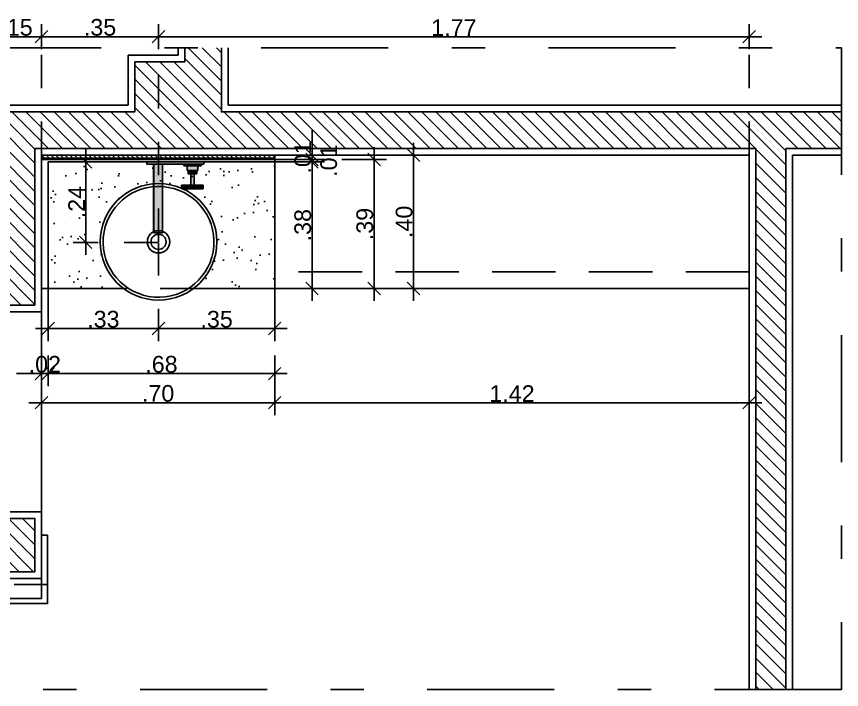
# Model space of a CAD drawing. Header units: millimetres. Extents: x 1999 to 2304, y 1614 to 1800.
# Drawn here: x 2241.523 to 2243.999, y 1631.453 to 1633.472 of the extents above; entities that cross this region are included whole.
import ezdxf

# ---------------------------------------------------------------- set-up
doc = ezdxf.new("R2010")
doc.units = ezdxf.units.MM
doc.header["$LTSCALE"] = 0.03
doc.header["$PDMODE"] = 34
for name, pattern in [('CONTINU', [0]), ('DASHDOT', [25.4, 12.7, -6.35, 0, -6.35]), ('HIDDEN', [9.524999999999999, 6.35, -3.175]), ('HIDDEN2', [0.1875, 0.125, -0.0625])]:
    doc.linetypes.add(name, pattern=pattern)
for name, color, linetype in [('BANCADAS', 5, 'Continuous'), ('COTA Especificações', 250, 'Continuous'), ('Especificações', 3, 'Continuous'), ('Layout', 6, 'Continuous'), ('LOUÇAS E METAIS', 5, 'Continuous'), ('PL1', 1, 'Continuous'), ('PL250', 250, 'Continuous'), ('PL5', 5, 'Continuous'), ('PL6', 6, 'Continuous')]:
    doc.layers.add(name, color=color, linetype=linetype)
doc.styles.get("Standard").update_dxf_attribs({"font": 'arial.ttf'})
doc.dimstyles.new('TICK01', dxfattribs={"dimscale": 0, "dimtxt": 2, "dimasz": 1.5, "dimexe": 0.18, "dimexo": 0.06, "dimgap": 0.09, "dimtad": 1, "dimzin": 4, "dimdsep": 46, "dimtxsty": 'Standard', "dimblk": 'TICK1', "dimcen": 0.09, "dimclrd": 256, "dimclre": 256, "dimclrt": 4, "dimaunit": 1, "dimadec": 0, "dimazin": 0, "dimtfac": 1, "dimtix": 1, "dimtmove": 2, "dimatfit": 3, "dimldrblk": 'TICK1', "dimfxl": 1, "dimtolj": 1, "dimtzin": 12, "dimarcsym": 0})

# ---------------------------------------------------------------- blocks, each defined once
blk = doc.blocks.new('L55_p')
at = {"layer": 'PL250'}
blk.add_lwpolyline([(0, 0.03345301067885487, 1), (0, -0.03345301067885487, 1)], format="xyb", close=True, dxfattribs=at)
at = {"layer": 'PL5'}
blk.add_lwpolyline([(-1.879334384994748e-13, 0.1749999999971191, 1), (-1.879334384994748e-13, -0.1749999999998043, 1)], format="xyb", close=True, dxfattribs=at)
blk.add_lwpolyline([(-0.0127383558278705, -0.165761264446086, 1563.580026749659), (-0.01316236934652443, -0.165728134404358)], format="xyb", dxfattribs=at)
at = {"layer": 'PL6'}
blk.add_lwpolyline([(0, 0.02250000745696923, 1), (0, -0.02250000745696923, 1)], format="xyb", close=True, dxfattribs=at)
blk = doc.blocks.new('1179C85_P')
at = {"layer": 'Especificações'}
h = blk.add_hatch(color=9, dxfattribs=at)
h.dxf.hatch_style = 1
h.paths.add_polyline_path([(-1.000154820074428e-14, 0), (-0.1368569897952057, 0), (-0.1368547259952493, -0.006534158820159064), (-3.570083274145874e-09, -0.006534158820159064)])
h = blk.add_hatch(color=9, dxfattribs=at)
h.dxf.hatch_style = 1
h.paths.add_polyline_path([(0.03395699256475382, 4.336808689942018e-19), (-1.000415028595825e-14, 4.336808689942018e-19), (-3.570083277615321e-09, -0.006534158820159064), (0.03395699256475382, -0.006534158820159064)])
h = blk.add_hatch(color=9, dxfattribs=at)
h.dxf.hatch_style = 1
h.paths.add_polyline_path([(-0.07691797499524, -0.006534158820159064), (-0.1288820339952963, -0.006534158820159064), (-0.1288821692352258, -0.01167911472020932), (-0.07691783975519684, -0.01167911472020933)])
h = blk.add_hatch(color=9, dxfattribs=at)
h.dxf.hatch_style = 1
h.paths.add_polyline_path([(-0.08669326331554698, -0.01167911472020933), (-0.1191067456749893, -0.01167911472020933), (-0.1191068338752075, -0.0264029698801096), (-0.08669317511521513, -0.02640296988010959)])
h = blk.add_hatch(color=9, dxfattribs=at)
h.dxf.hatch_style = 1
h.paths.add_polyline_path([(0.01309511124475193, -0.006534158820159064), (-0.01309523195527618, -0.006534158820159057), (-0.01309523195527618, -0.2121653352000976), (-2.564640280283692e-07, -0.2128515855902433), (0.01309511124475193, -0.2121652881601221)])
h = blk.add_hatch(color=9, dxfattribs=at)
h.dxf.hatch_style = 1
h.paths.add_polyline_path([(-0.08998602803565868, -0.02640296988010959), (-0.115814004475074, -0.02640296988010959), (-0.1158140279952704, -0.03634499442000561), (-0.08998598099526588, -0.03634499442000561)])
h = blk.add_hatch(color=9, dxfattribs=at)
h.dxf.hatch_style = 1
h.paths.add_polyline_path([(-0.09775509563519336, -0.03634499442000561), (-0.1080450044952386, -0.03634499442000561), (-0.1080450044952386, -0.07029440302403642), (-0.09775509563519337, -0.07029448891736483)])
h = blk.add_hatch(color=9, dxfattribs=at)
h.dxf.hatch_style = 1
h.paths.add_polyline_path([(-0.1088737641890047, -0.0702944915401531), (-0.1353190050299451, -0.0702944915401531), (-0.1351285934005058, -0.08120084490019543), (-0.1086836434442132, -0.08120079906446953)])
h = blk.add_hatch(color=9, dxfattribs=at)
h.dxf.hatch_style = 1
h.paths.add_polyline_path([(-0.09744088901527448, -0.0702944915401531), (-0.1083593436205241, -0.07029440040014207), (-0.1081689776400841, -0.08120079817242469), (-0.09763134597127589, -0.08120077990806807)])
h = blk.add_hatch(color=9, dxfattribs=at)
h.dxf.hatch_style = 1
h.paths.add_polyline_path([(-0.07048100375526124, -0.07029440039929266), (-0.09692644781523542, -0.0702944915401531), (-0.0971165894054789, -0.08120077901586593), (-0.07067141523060691, -0.08120073317975139)])
at = {"color": 5, "linetype": 'CONTINU'}
for p, q in [((-0.1368569897952057, 0), (0.03395700432474769, 0)), ((-0.1368569897952057, 0), (-0.1368547259952493, -0.006534158820159064)), ((-0.1368547465752954, -0.006534158820159064), (0.03395699256475382, -0.006534158820159064)), ((-0.1288821692352258, -0.01167911472020933), (-0.1288820339952963, -0.006534158820159064)), ((-0.1288821692352258, -0.01167911472020933), (-0.07691783975519684, -0.01167911472020933)), ((-0.1191068338752075, -0.02640296988010959), (-0.1191067456752535, -0.0116791588200158)), ((-0.08669317511521513, -0.02640296988010959), (-0.08669326331528282, -0.0116791588200158)), ((-0.07691783975519684, -0.01167911472020933), (-0.07691797499524, -0.006534158820159064)), ((-0.01358280155523062, -0.2121653352000976), (-0.01358280155523062, -0.006534158820159064)), ((-0.01309523195527618, -0.2121653352000976), (-0.01309523195527618, -0.006534158820159064)), ((0.01309511124475193, -0.2121653352000976), (0.01309511124475193, -0.006534158820159064)), ((0.01358280432475567, -0.2121653352000976), (0.01358280432475567, -0.006534158820159064)), ((0.03395699256475382, -0.006534158820159064), (0.03395699256475382, -2.058004611171782e-08)), ((-0.1191068338752075, -0.02640296988010959), (-0.08669317511521513, -0.02640296988010959)), ((-0.1158140279952704, -0.03634499442000561), (-0.1158140044752827, -0.02640305808017729)), ((-0.1158140279952704, -0.03634499442000561), (-0.08998598099526589, -0.03634499442000561)), ((-0.1080450044952386, -0.07029440040014379), (-0.1080450044952386, -0.03634499442000561)), ((-0.09775509563519336, -0.07029440040014379), (-0.09775509563519336, -0.03634499442000561)), ((-0.08998598099526589, -0.03634499442000561), (-0.08998602803524136, -0.02640305808017729)), ((-0.1353190052352602, -0.07029447978015924), (-0.1351285931951907, -0.08120085666018895)), ((-0.1353189817152725, -0.0702944915401531), (-0.1088737405152642, -0.0702944915401531)), ((-0.108873764035252, -0.07029450036020535), (-0.1086836430552012, -0.08120082138020734)), ((-0.1088737405152642, -0.0702944915401531), (-0.1086735500352916, -0.0702916074001223)), ((-0.1086735500352916, -0.0702916074001223), (-0.1083998095751895, -0.0702916074001223)), ((-0.1083998095751895, -0.0702916074001223), (-0.1083698186351967, -0.07029277458013894)), ((-0.1083698186351967, -0.07029277458013894), (-0.108359343415259, -0.07029440040014379)), ((-0.108359343415259, -0.07029440040014379), (-0.09744088901527448, -0.0702944915401531)), ((-0.108359343415259, -0.07029441216013765), (-0.1081689784152786, -0.08120075376018576)), ((-0.09763134515526417, -0.08120073318013965), (-0.09744088901527448, -0.0702944915401531)), ((-0.09744088901527448, -0.0702944915401531), (-0.0974304137952231, -0.07029277458013894)), ((-0.09743039027523537, -0.07029276282014507), (-0.09740040227529789, -0.0702916074001223)), ((-0.09740040227529789, -0.0702916074001223), (-0.09712663829520807, -0.0702916074001223)), ((-0.09712663829520807, -0.0702916074001223), (-0.0969264478152354, -0.0702944915401531)), ((-0.09711658937521861, -0.0812007772801735), (-0.0969264478152354, -0.0702944915401531)), ((-0.0969264478152354, -0.0702944915401531), (-0.07048125071526101, -0.07029440040014379)), ((-0.07067141579523195, -0.08120076552017963), (-0.0704810037552761, -0.07029440040014379)), ((-0.1351285931951907, -0.08120084490019508), (-0.07067163923522912, -0.08120073318013965)), ((-0.01358280155523062, -0.2121653528402021), (-0.01309523195527618, -0.2121653528402021)), ((-0.01310586299518945, -0.2125805249399946), (-0.0131060305752726, -0.2124799593000262)), ((-0.01310348453523602, -0.2126392338000187), (-0.0131019704352866, -0.2126558595000461)), ((-0.01310324933524498, -0.2123551798201788), (-0.01310171465524945, -0.2123101478400713)), ((-0.0131019704352866, -0.2126558595000461), (-0.01310013293527845, -0.2126681869201548)), ((-0.01310171465524945, -0.2123102125201513), (-0.01309523195527618, -0.2121653057999993)), ((-0.01310013293527845, -0.2126681869201548), (-0.01309764275526959, -0.2126767276201917)), ((-0.01309523195527618, -0.2121653352000976), (-1.162152329925448e-07, -0.2128515929400692)), ((-0.01309523195527618, -0.2126791149000837), (-4.495291250350419e-09, -0.2133654343801936)), ((-1.162152329925448e-07, -0.2128515782401337), (0.01309511124475193, -0.2121652881601221)), ((-4.495291250350419e-09, -0.2133654020401536), (0.01309522296480736, -0.2126791149000837)), ((0.01309511124475193, -0.2121653057999993), (0.01310252298480918, -0.2123329152000224)), ((0.01309511124475193, -0.2121653528402021), (0.01358280432475567, -0.2121653528402021)), ((0.01309522296480736, -0.2126791149000837), (0.01309801596471516, -0.2126758779600095)), ((0.01309801596471516, -0.2126758779600095), (0.01310013570480351, -0.2126681869201548)), ((0.01310013570480351, -0.2126681869201548), (0.01310197320481166, -0.2126558595000461)), ((0.01310197320481166, -0.2126558771401506), (0.01310348730476107, -0.2126392338000187)), ((0.01310252298480918, -0.2123329945800378), (0.01310390184471544, -0.2123769887400613)), ((0.01310586576471451, -0.2125805102400591), (0.01310603334479765, -0.2124799593000262))]:
    blk.add_line(p, q, dxfattribs=at)
for points in [[(-0.01309523195527618, -0.2126791149000837), (-0.01334346791520602, -0.2126001318001727), (-0.01351759529529772, -0.2124161583601563), (-0.01358280155523062, -0.2121653528402021)], [(-0.0131060305752726, -0.2124799593000262), (-0.01310542493524736, -0.2124407397000141), (-0.01310449589527707, -0.2123989005601743), (-0.01310324933524498, -0.2123552121599914)], [(-0.01310586299518945, -0.2125805249399946), (-0.01310567189523226, -0.2125890597601483), (-0.01310546021522896, -0.2125972947001173), (-0.01310521325524405, -0.2126052238800185)], [(-0.01310510153518862, -0.212608519620062), (-0.01310463995525879, -0.2126197621801111), (-0.01310410193525513, -0.2126300316001561), (-0.01310348453523602, -0.2126392338000187)], [(-4.495291250350419e-09, -0.2133654020401536), (-9.86231520982983e-06, -0.2132949919800922), (-9.86231520982983e-06, -0.2131103335200351), (-1.625528511794982e-08, -0.2128516076400047)], [(-4.495291250350419e-09, -0.2133654020401536), (9.865084734883567e-06, -0.2132949919800922), (9.865084734883567e-06, -0.2131103305800934), (7.264702617248986e-09, -0.2128515929400692)], [(0.01309522296480736, -0.2126791149000837), (0.01334347068473107, -0.2126001318001727), (0.01351758630471522, -0.2124161583601563), (0.01358280432475567, -0.2121653528402021)], [(0.01310509254471981, -0.212608519620062), (0.01310463096478998, -0.2126197357201818), (0.01310410470478018, -0.2126300080801684), (0.01310348730476107, -0.2126392338000187)], [(0.01310603334479765, -0.2124799593000262), (0.01310555118470802, -0.212447407620175), (0.01310483382474104, -0.2124128302800727), (0.01310390184471544, -0.2123770063801658)], [(0.01310586576471451, -0.2125805102400591), (0.01310567466475732, -0.2125890597601483), (0.01310546298475401, -0.2125973005800006), (0.01310521602476911, -0.2126052238800185)]]:
    blk.add_lwpolyline(points, dxfattribs=at)
blk = doc.blocks.new('TICK1')
for p, q in [((0, 1), (0, -1)), ((-1, 0), (1, 0)), ((0.5, 0.5), (-0.5, -0.5))]:
    blk.add_line(p, q)
blk = doc.blocks.new('*D564')
at = {"layer": 'COTA Especificações', "linetype": 'HIDDEN', "lineweight": -2, "ltscale": 0.1, "transparency": 16777216}
for p, q in [((2241.598185978346, 1632.654403219414), (2241.598185978346, 1632.395852997043)), ((2241.618185978346, 1632.654403219414), (2241.618185978346, 1632.395852997043))]:
    blk.add_line(p, q, dxfattribs=at)
at = {"layer": 'COTA Especificações', "lineweight": -2, "ltscale": 0.1, "transparency": 16777216}
for p, q in [((2241.560685978347, 1632.400352997043), (2241.523185978347, 1632.400352997043)), ((2241.598185978346, 1632.400352997043), (2241.618185978346, 1632.400352997043)), ((2241.655685978346, 1632.400352997043), (2241.693185978346, 1632.400352997043))]:
    blk.add_line(p, q, dxfattribs=at)
at = {"layer": 'DEFPOINTS', "color": 0, "ltscale": 0.1, "transparency": 16777216}
for p in [(2241.598185978346, 1632.655903219414), (2241.618185978346, 1632.655903219414), (2241.618185978346, 1632.400352997043)]:
    blk.add_point(p, dxfattribs=at)
at = {"layer": 'COTA Especificações', "lineweight": -2, "ltscale": 0.1, "transparency": 16777216, "xscale": 0.03749999999999998, "yscale": 0.03749999999999998, "zscale": 0.03749999999999998}
blk.add_blockref('TICK1', (2241.598185978346, 1632.400352997043), dxfattribs=at)
at = {"layer": 'COTA Especificações', "lineweight": -2, "ltscale": 0.1, "transparency": 16777216, "xscale": 0.03749999999999998, "yscale": 0.03749999999999998, "zscale": 0.03749999999999998, "rotation": 180}
blk.add_blockref('TICK1', (2241.618185978346, 1632.400352997043), dxfattribs=at)
at = {"layer": 'COTA Especificações', "color": 4, "ltscale": 0.1, "transparency": 16777216, "insert": (2241.608185978346, 1632.428131646429), "char_height": 0.04999999999999998, "attachment_point": 5}
blk.add_mtext('\\A1;.02', dxfattribs=at)
blk = doc.blocks.new('*D565')
at = {"layer": 'COTA Especificações', "linetype": 'HIDDEN', "lineweight": -2, "ltscale": 0.1, "transparency": 16777216}
for p, q in [((2241.618185978346, 1632.654403219414), (2241.618185978346, 1632.395852997043)), ((2242.298185978346, 1632.654403219414), (2242.298185978346, 1632.395852997043))]:
    blk.add_line(p, q, dxfattribs=at)
at = {"layer": 'COTA Especificações', "lineweight": -2, "ltscale": 0.1, "transparency": 16777216}
blk.add_line((2241.655685978346, 1632.400352997043), (2242.260685978346, 1632.400352997043), dxfattribs=at)
at = {"layer": 'DEFPOINTS', "color": 0, "ltscale": 0.1, "transparency": 16777216}
for p in [(2241.618185978346, 1632.655903219414), (2242.298185978346, 1632.655903219415), (2242.298185978346, 1632.400352997043)]:
    blk.add_point(p, dxfattribs=at)
at = {"layer": 'COTA Especificações', "lineweight": -2, "ltscale": 0.1, "transparency": 16777216, "xscale": 0.03749999999999998, "yscale": 0.03749999999999998, "zscale": 0.03749999999999998, "rotation": 180}
blk.add_blockref('TICK1', (2241.618185978346, 1632.400352997043), dxfattribs=at)
at = {"layer": 'COTA Especificações', "lineweight": -2, "ltscale": 0.1, "transparency": 16777216, "xscale": 0.03749999999999998, "yscale": 0.03749999999999998, "zscale": 0.03749999999999998}
blk.add_blockref('TICK1', (2242.298185978346, 1632.400352997043), dxfattribs=at)
at = {"layer": 'COTA Especificações', "color": 4, "ltscale": 0.1, "transparency": 16777216, "insert": (2241.958185978346, 1632.428131646429), "char_height": 0.04999999999999998, "attachment_point": 5}
blk.add_mtext('\\A1;.68', dxfattribs=at)
blk = doc.blocks.new('*D566')
at = {"layer": 'COTA Especificações', "linetype": 'HIDDEN', "lineweight": -2, "ltscale": 0.1, "transparency": 16777216}
for p, q in [((2241.598185978346, 1632.398852997042), (2241.598185978346, 1632.30853865375)), ((2242.298185978346, 1632.398852997042), (2242.298185978346, 1632.30853865375))]:
    blk.add_line(p, q, dxfattribs=at)
at = {"layer": 'COTA Especificações', "lineweight": -2, "ltscale": 0.1, "transparency": 16777216}
blk.add_line((2241.635685978346, 1632.31303865375), (2242.260685978346, 1632.31303865375), dxfattribs=at)
at = {"layer": 'DEFPOINTS', "color": 0, "ltscale": 0.1, "transparency": 16777216}
for p in [(2241.598185978346, 1632.400352997043), (2242.298185978346, 1632.400352997043), (2242.298185978346, 1632.31303865375)]:
    blk.add_point(p, dxfattribs=at)
at = {"layer": 'COTA Especificações', "lineweight": -2, "ltscale": 0.1, "transparency": 16777216, "xscale": 0.03749999999999998, "yscale": 0.03749999999999998, "zscale": 0.03749999999999998, "rotation": 180}
blk.add_blockref('TICK1', (2241.598185978346, 1632.31303865375), dxfattribs=at)
at = {"layer": 'COTA Especificações', "lineweight": -2, "ltscale": 0.1, "transparency": 16777216, "xscale": 0.03749999999999998, "yscale": 0.03749999999999998, "zscale": 0.03749999999999998}
blk.add_blockref('TICK1', (2242.298185978346, 1632.31303865375), dxfattribs=at)
at = {"layer": 'COTA Especificações', "color": 4, "ltscale": 0.1, "transparency": 16777216, "insert": (2241.948185978346, 1632.340817303136), "char_height": 0.04999999999999998, "attachment_point": 5}
blk.add_mtext('\\A1;.70', dxfattribs=at)
blk = doc.blocks.new('*D567')
at = {"layer": 'COTA Especificações', "lineweight": -2, "ltscale": 0.1, "transparency": 16777216}
for p, q in [((2242.41022351664, 1633.093403219415), (2242.41022351664, 1633.130903219415)), ((2242.41022351664, 1633.055903219415), (2242.41022351664, 1633.042903219415)), ((2242.41022351664, 1633.005403219415), (2242.41022351664, 1632.967903219415))]:
    blk.add_line(p, q, dxfattribs=at)
at = {"layer": 'COTA Especificações', "linetype": 'HIDDEN', "lineweight": -2, "ltscale": 0.1, "transparency": 16777216}
for p, q in [((2242.299685978347, 1633.055903219415), (2242.41472351664, 1633.055903219415)), ((2242.299685978347, 1633.042903219415), (2242.41472351664, 1633.042903219415))]:
    blk.add_line(p, q, dxfattribs=at)
at = {"layer": 'DEFPOINTS', "color": 0, "ltscale": 0.1, "transparency": 16777216}
for p in [(2242.298185978347, 1633.055903219415), (2242.298185978347, 1633.042903219415), (2242.41022351664, 1633.042903219415)]:
    blk.add_point(p, dxfattribs=at)
at = {"layer": 'COTA Especificações', "lineweight": -2, "ltscale": 0.1, "transparency": 16777216, "xscale": 0.03749999999999998, "yscale": 0.03749999999999998, "zscale": 0.03749999999999998}
for p, rotation in [((2242.41022351664, 1633.055903219415), 270), ((2242.41022351664, 1633.042903219415), 90)]:
    blk.add_blockref('TICK1', p, dxfattribs=dict(at, rotation=rotation))
at = {"layer": 'COTA Especificações', "color": 4, "ltscale": 0.1, "transparency": 16777216, "insert": (2242.382444867254, 1633.049403219414), "char_height": 0.04999999999999998, "attachment_point": 5, "rotation": 90}
blk.add_mtext('\\A1;.01', dxfattribs=at)
blk = doc.blocks.new('*D568')
at = {"layer": 'COTA Especificações', "lineweight": -2, "ltscale": 0.1, "transparency": 16777216}
for p, q in [((2242.41022351664, 1633.080403219415), (2242.41022351664, 1633.117903219415)), ((2242.41022351664, 1633.042903219415), (2242.41022351664, 1633.035903219415)), ((2242.41022351664, 1632.998403219415), (2242.41022351664, 1632.960903219415))]:
    blk.add_line(p, q, dxfattribs=at)
at = {"layer": 'COTA Especificações', "linetype": 'HIDDEN', "lineweight": -2, "ltscale": 0.1, "transparency": 16777216}
for p, q in [((2242.299685978347, 1633.042903219415), (2242.41472351664, 1633.042903219415)), ((2242.299685978347, 1633.035903219415), (2242.41472351664, 1633.035903219415))]:
    blk.add_line(p, q, dxfattribs=at)
at = {"layer": 'DEFPOINTS', "color": 0, "ltscale": 0.1, "transparency": 16777216}
for p in [(2242.298185978347, 1633.042903219415), (2242.298185978348, 1633.035903219415), (2242.41022351664, 1633.035903219415)]:
    blk.add_point(p, dxfattribs=at)
at = {"layer": 'COTA Especificações', "lineweight": -2, "ltscale": 0.1, "transparency": 16777216, "xscale": 0.03749999999999998, "yscale": 0.03749999999999998, "zscale": 0.03749999999999998}
for p, rotation in [((2242.41022351664, 1633.042903219415), 270), ((2242.41022351664, 1633.035903219415), 90)]:
    blk.add_blockref('TICK1', p, dxfattribs=dict(at, rotation=rotation))
at = {"layer": 'COTA Especificações', "color": 4, "ltscale": 0.1, "transparency": 16777216, "insert": (2242.460360669959, 1633.039403219414), "char_height": 0.04999999999999998, "attachment_point": 5, "rotation": 90}
blk.add_mtext('\\A1;.01', dxfattribs=at)
blk = doc.blocks.new('*D569')
at = {"layer": 'COTA Especificações', "linetype": 'HIDDEN', "lineweight": -2, "ltscale": 0.1, "transparency": 16777216}
for p, q in [((2242.299685978347, 1633.035903219415), (2242.414723516642, 1633.035903219415)), ((2242.299685978347, 1632.655903219415), (2242.414723516642, 1632.655903219415))]:
    blk.add_line(p, q, dxfattribs=at)
at = {"layer": 'COTA Especificações', "lineweight": -2, "ltscale": 0.1, "transparency": 16777216}
blk.add_line((2242.410223516642, 1632.998403219415), (2242.410223516642, 1632.693403219415), dxfattribs=at)
at = {"layer": 'DEFPOINTS', "color": 0, "ltscale": 0.1, "transparency": 16777216}
for p in [(2242.298185978348, 1633.035903219415), (2242.298185978347, 1632.655903219415), (2242.410223516642, 1632.655903219415)]:
    blk.add_point(p, dxfattribs=at)
at = {"layer": 'COTA Especificações', "lineweight": -2, "ltscale": 0.1, "transparency": 16777216, "xscale": 0.03749999999999998, "yscale": 0.03749999999999998, "zscale": 0.03749999999999998}
for p, rotation in [((2242.410223516642, 1633.035903219415), 90), ((2242.410223516642, 1632.655903219415), 270)]:
    blk.add_blockref('TICK1', p, dxfattribs=dict(at, rotation=rotation))
at = {"layer": 'COTA Especificações', "color": 4, "ltscale": 0.1, "transparency": 16777216, "insert": (2242.38242781405, 1632.845903219414), "char_height": 0.04999999999999998, "attachment_point": 5, "rotation": 90}
blk.add_mtext('\\A1;.38', dxfattribs=at)
blk = doc.blocks.new('*D570')
at = {"layer": 'COTA Especificações', "linetype": 'HIDDEN', "lineweight": -2, "ltscale": 0.1, "transparency": 16777216}
for p, q in [((2242.299685978347, 1633.042903219415), (2242.600903076726, 1633.042903219415)), ((2242.299685978347, 1632.655903219415), (2242.600903076726, 1632.655903219415))]:
    blk.add_line(p, q, dxfattribs=at)
at = {"layer": 'COTA Especificações', "lineweight": -2, "ltscale": 0.1, "transparency": 16777216}
blk.add_line((2242.596403076726, 1633.005403219415), (2242.596403076726, 1632.693403219415), dxfattribs=at)
at = {"layer": 'DEFPOINTS', "color": 0, "ltscale": 0.1, "transparency": 16777216}
for p in [(2242.298185978347, 1633.042903219415), (2242.298185978347, 1632.655903219415), (2242.596403076726, 1632.655903219415)]:
    blk.add_point(p, dxfattribs=at)
at = {"layer": 'COTA Especificações', "lineweight": -2, "ltscale": 0.1, "transparency": 16777216, "xscale": 0.03749999999999998, "yscale": 0.03749999999999998, "zscale": 0.03749999999999998}
for p, rotation in [((2242.596403076726, 1633.042903219415), 90), ((2242.596403076726, 1632.655903219415), 270)]:
    blk.add_blockref('TICK1', p, dxfattribs=dict(at, rotation=rotation))
at = {"layer": 'COTA Especificações', "color": 4, "ltscale": 0.1, "transparency": 16777216, "insert": (2242.568607374134, 1632.849403219414), "char_height": 0.04999999999999998, "attachment_point": 5, "rotation": 90}
blk.add_mtext('\\A1;.39', dxfattribs=at)
blk = doc.blocks.new('*D603')
at = {"layer": 'COTA Especificações', "linetype": 'HIDDEN', "lineweight": -2, "ltscale": 0.1, "transparency": 16777216}
for p, q in [((2241.618185978346, 1632.794403219425), (2241.618185978346, 1632.531139283649)), ((2241.949465653309, 1632.794403219425), (2241.949465653309, 1632.531139283649))]:
    blk.add_line(p, q, dxfattribs=at)
at = {"layer": 'COTA Especificações', "lineweight": -2, "ltscale": 0.1, "transparency": 16777216}
blk.add_line((2241.911965653309, 1632.535639283649), (2241.655685978346, 1632.535639283649), dxfattribs=at)
at = {"layer": 'DEFPOINTS', "color": 0, "ltscale": 0.1, "transparency": 16777216}
for p in [(2241.618185978346, 1632.795903219425), (2241.949465653309, 1632.795903219425), (2241.618185978346, 1632.535639283649)]:
    blk.add_point(p, dxfattribs=at)
at = {"layer": 'COTA Especificações', "lineweight": -2, "ltscale": 0.1, "transparency": 16777216, "xscale": 0.03749999999999998, "yscale": 0.03749999999999998, "zscale": 0.03749999999999998, "rotation": 180}
blk.add_blockref('TICK1', (2241.618185978346, 1632.535639283649), dxfattribs=at)
at = {"layer": 'COTA Especificações', "lineweight": -2, "ltscale": 0.1, "transparency": 16777216, "xscale": 0.03749999999999998, "yscale": 0.03749999999999998, "zscale": 0.03749999999999998}
blk.add_blockref('TICK1', (2241.949465653309, 1632.535639283649), dxfattribs=at)
at = {"layer": 'COTA Especificações', "color": 4, "ltscale": 0.1, "transparency": 16777216, "insert": (2241.783825815828, 1632.563434986241), "char_height": 0.04999999999999998, "attachment_point": 5}
blk.add_mtext('\\A1;.33', dxfattribs=at)
blk = doc.blocks.new('*D604')
at = {"layer": 'COTA Especificações', "linetype": 'HIDDEN', "lineweight": -2, "ltscale": 0.1, "transparency": 16777216}
for p, q in [((2241.949465653309, 1632.537139283649), (2241.949465653309, 1632.540139283649)), ((2242.298185978346, 1632.537139283649), (2242.298185978346, 1632.540139283649))]:
    blk.add_line(p, q, dxfattribs=at)
at = {"layer": 'COTA Especificações', "lineweight": -2, "ltscale": 0.1, "transparency": 16777216}
blk.add_line((2241.986965653309, 1632.535639283649), (2242.260685978346, 1632.535639283649), dxfattribs=at)
at = {"layer": 'DEFPOINTS', "color": 0, "ltscale": 0.1, "transparency": 16777216}
for p in [(2241.949465653309, 1632.535639283649), (2242.298185978346, 1632.535639283649), (2242.298185978346, 1632.535639283649)]:
    blk.add_point(p, dxfattribs=at)
at = {"layer": 'COTA Especificações', "lineweight": -2, "ltscale": 0.1, "transparency": 16777216, "xscale": 0.03749999999999998, "yscale": 0.03749999999999998, "zscale": 0.03749999999999998, "rotation": 180}
blk.add_blockref('TICK1', (2241.949465653309, 1632.535639283649), dxfattribs=at)
at = {"layer": 'COTA Especificações', "lineweight": -2, "ltscale": 0.1, "transparency": 16777216, "xscale": 0.03749999999999998, "yscale": 0.03749999999999998, "zscale": 0.03749999999999998}
blk.add_blockref('TICK1', (2242.298185978346, 1632.535639283649), dxfattribs=at)
at = {"layer": 'COTA Especificações', "color": 4, "ltscale": 0.1, "transparency": 16777216, "insert": (2242.123825815827, 1632.563434986241), "char_height": 0.04999999999999998, "attachment_point": 5}
blk.add_mtext('\\A1;.35', dxfattribs=at)
blk = doc.blocks.new('*D714')
at = {"layer": 'COTA Especificações', "linetype": 'HIDDEN', "lineweight": -2, "ltscale": 0.1, "transparency": 16777216}
for p, q in [((2241.946685978347, 1633.035903219415), (2241.726421965528, 1633.035903219415)), ((2241.946685978347, 1632.794403219426), (2241.726421965528, 1632.794403219426))]:
    blk.add_line(p, q, dxfattribs=at)
at = {"layer": 'COTA Especificações', "lineweight": -2, "ltscale": 0.1, "transparency": 16777216}
blk.add_line((2241.730921965528, 1632.998403219415), (2241.730921965528, 1632.831903219426), dxfattribs=at)
at = {"layer": 'DEFPOINTS', "color": 0, "ltscale": 0.1, "transparency": 16777216}
for p in [(2241.948185978346, 1633.035903219415), (2241.730921965528, 1632.794403219426), (2241.948185978347, 1632.794403219426)]:
    blk.add_point(p, dxfattribs=at)
at = {"layer": 'COTA Especificações', "lineweight": -2, "ltscale": 0.1, "transparency": 16777216, "xscale": 0.03749999999999998, "yscale": 0.03749999999999998, "zscale": 0.03749999999999998}
for p, rotation in [((2241.730921965528, 1633.035903219415), 90), ((2241.730921965528, 1632.794403219426), 270)]:
    blk.add_blockref('TICK1', p, dxfattribs=dict(at, rotation=rotation))
at = {"layer": 'COTA Especificações', "color": 4, "ltscale": 0.1, "transparency": 16777216, "insert": (2241.703569646292, 1632.915153219419), "char_height": 0.04999999999999998, "attachment_point": 5, "rotation": 90}
blk.add_mtext('\\A1;.24', dxfattribs=at)
blk = doc.blocks.new('*D716')
at = {"layer": 'COTA Especificações', "linetype": 'HIDDEN', "lineweight": -2, "ltscale": 0.1, "transparency": 16777216}
for p, q in [((2241.949465653309, 1632.795903219425), (2241.949465653309, 1633.416015231181)), ((2243.722185978346, 1633.057403219414), (2243.722185978346, 1633.416015231181))]:
    blk.add_line(p, q, dxfattribs=at)
at = {"layer": 'COTA Especificações', "lineweight": -2, "ltscale": 0.1, "transparency": 16777216}
blk.add_line((2243.684685978346, 1633.411515231181), (2241.986965653309, 1633.411515231181), dxfattribs=at)
at = {"layer": 'DEFPOINTS', "color": 0, "ltscale": 0.1, "transparency": 16777216}
for p in [(2241.949465653309, 1633.411515231181), (2243.722185978346, 1633.055903219414), (2241.949465653309, 1632.794403219425)]:
    blk.add_point(p, dxfattribs=at)
at = {"layer": 'COTA Especificações', "lineweight": -2, "ltscale": 0.1, "transparency": 16777216, "xscale": 0.03749999999999998, "yscale": 0.03749999999999998, "zscale": 0.03749999999999998, "rotation": 180}
blk.add_blockref('TICK1', (2241.949465653309, 1633.411515231181), dxfattribs=at)
at = {"layer": 'COTA Especificações', "lineweight": -2, "ltscale": 0.1, "transparency": 16777216, "xscale": 0.03749999999999998, "yscale": 0.03749999999999998, "zscale": 0.03749999999999998}
blk.add_blockref('TICK1', (2243.722185978346, 1633.411515231181), dxfattribs=at)
at = {"layer": 'COTA Especificações', "color": 4, "ltscale": 0.1, "transparency": 16777216, "insert": (2242.835825815827, 1633.438867550417), "char_height": 0.04999999999999998, "attachment_point": 5}
blk.add_mtext('\\A1;1.77', dxfattribs=at)
blk = doc.blocks.new('*D717')
at = {"layer": 'COTA Especificações', "linetype": 'HIDDEN', "lineweight": -2, "ltscale": 0.1, "transparency": 16777216}
for p, q in [((2241.598185978346, 1633.057403219414), (2241.598185978346, 1633.416015231181)), ((2241.949465653309, 1632.795903219425), (2241.949465653309, 1633.416015231181))]:
    blk.add_line(p, q, dxfattribs=at)
at = {"layer": 'COTA Especificações', "lineweight": -2, "ltscale": 0.1, "transparency": 16777216}
blk.add_line((2241.911965653309, 1633.411515231181), (2241.635685978346, 1633.411515231181), dxfattribs=at)
at = {"layer": 'DEFPOINTS', "color": 0, "ltscale": 0.1, "transparency": 16777216}
for p in [(2241.598185978346, 1633.411515231181), (2241.598185978346, 1633.055903219414), (2241.949465653309, 1632.794403219425)]:
    blk.add_point(p, dxfattribs=at)
at = {"layer": 'COTA Especificações', "lineweight": -2, "ltscale": 0.1, "transparency": 16777216, "xscale": 0.03749999999999998, "yscale": 0.03749999999999998, "zscale": 0.03749999999999998, "rotation": 180}
blk.add_blockref('TICK1', (2241.598185978346, 1633.411515231181), dxfattribs=at)
at = {"layer": 'COTA Especificações', "lineweight": -2, "ltscale": 0.1, "transparency": 16777216, "xscale": 0.03749999999999998, "yscale": 0.03749999999999998, "zscale": 0.03749999999999998}
blk.add_blockref('TICK1', (2241.949465653309, 1633.411515231181), dxfattribs=at)
at = {"layer": 'COTA Especificações', "color": 4, "ltscale": 0.1, "transparency": 16777216, "insert": (2241.773825815827, 1633.439310933773), "char_height": 0.04999999999999998, "attachment_point": 5}
blk.add_mtext('\\A1;.35', dxfattribs=at)
blk = doc.blocks.new('*D718')
at = {"layer": 'COTA Especificações', "linetype": 'HIDDEN', "lineweight": -2, "ltscale": 0.1, "transparency": 16777216}
for p, q in [((2241.448185978346, 1633.037403219413), (2241.448185978346, 1633.416015231181)), ((2241.598185978346, 1633.057403219414), (2241.598185978346, 1633.416015231181))]:
    blk.add_line(p, q, dxfattribs=at)
at = {"layer": 'COTA Especificações', "lineweight": -2, "ltscale": 0.1, "transparency": 16777216}
blk.add_line((2241.560685978346, 1633.411515231181), (2241.485685978346, 1633.411515231181), dxfattribs=at)
at = {"layer": 'DEFPOINTS', "color": 0, "ltscale": 0.1, "transparency": 16777216}
for p in [(2241.448185978346, 1633.411515231181), (2241.448185978346, 1633.035903219413), (2241.598185978346, 1633.055903219414)]:
    blk.add_point(p, dxfattribs=at)
at = {"layer": 'COTA Especificações', "lineweight": -2, "ltscale": 0.1, "transparency": 16777216, "xscale": 0.03749999999999998, "yscale": 0.03749999999999998, "zscale": 0.03749999999999998, "rotation": 180}
blk.add_blockref('TICK1', (2241.448185978346, 1633.411515231181), dxfattribs=at)
at = {"layer": 'COTA Especificações', "lineweight": -2, "ltscale": 0.1, "transparency": 16777216, "xscale": 0.03749999999999998, "yscale": 0.03749999999999998, "zscale": 0.03749999999999998}
blk.add_blockref('TICK1', (2241.598185978346, 1633.411515231181), dxfattribs=at)
at = {"layer": 'COTA Especificações', "color": 4, "ltscale": 0.1, "transparency": 16777216, "insert": (2241.523185978346, 1633.439293880567), "char_height": 0.04999999999999998, "attachment_point": 5}
blk.add_mtext('\\A1;.15', dxfattribs=at)
blk = doc.blocks.new('*D724')
at = {"layer": 'COTA Especificações', "linetype": 'HIDDEN', "lineweight": -2, "ltscale": 0.1, "transparency": 16777216}
for p, q in [((2242.298185978346, 1632.31453865375), (2242.298185978346, 1632.31753865375)), ((2243.722185978345, 1632.314538653749), (2243.722185978345, 1632.31753865375))]:
    blk.add_line(p, q, dxfattribs=at)
at = {"layer": 'COTA Especificações', "lineweight": -2, "ltscale": 0.1, "transparency": 16777216}
blk.add_line((2242.335685978346, 1632.31303865375), (2243.684685978345, 1632.31303865375), dxfattribs=at)
at = {"layer": 'DEFPOINTS', "color": 0, "ltscale": 0.1, "transparency": 16777216}
for p in [(2242.298185978346, 1632.31303865375), (2243.722185978345, 1632.313038653749), (2243.722185978345, 1632.31303865375)]:
    blk.add_point(p, dxfattribs=at)
at = {"layer": 'COTA Especificações', "lineweight": -2, "ltscale": 0.1, "transparency": 16777216, "xscale": 0.03749999999999998, "yscale": 0.03749999999999998, "zscale": 0.03749999999999998, "rotation": 180}
blk.add_blockref('TICK1', (2242.298185978346, 1632.31303865375), dxfattribs=at)
at = {"layer": 'COTA Especificações', "lineweight": -2, "ltscale": 0.1, "transparency": 16777216, "xscale": 0.03749999999999998, "yscale": 0.03749999999999998, "zscale": 0.03749999999999998}
blk.add_blockref('TICK1', (2243.722185978345, 1632.31303865375), dxfattribs=at)
at = {"layer": 'COTA Especificações', "color": 4, "ltscale": 0.1, "transparency": 16777216, "insert": (2243.010185978345, 1632.340390972986), "char_height": 0.04999999999999998, "attachment_point": 5}
blk.add_mtext('\\A1;1.42', dxfattribs=at)
blk = doc.blocks.new('*D748')
at = {"layer": 'COTA Especificações', "linetype": 'HIDDEN', "lineweight": -2, "ltscale": 0.1, "transparency": 16777216}
for p, q in [((2242.301185978347, 1633.055903219416), (2242.718879816295, 1633.055903219416)), ((2242.597903076727, 1632.655903219416), (2242.718879816295, 1632.655903219416))]:
    blk.add_line(p, q, dxfattribs=at)
at = {"layer": 'COTA Especificações', "lineweight": -2, "ltscale": 0.1, "transparency": 16777216}
blk.add_line((2242.714379816295, 1632.693403219416), (2242.714379816295, 1633.018403219416), dxfattribs=at)
at = {"layer": 'DEFPOINTS', "color": 0, "ltscale": 0.1, "transparency": 16777216}
for p in [(2242.299685978347, 1633.055903219416), (2242.714379816295, 1633.055903219416), (2242.596403076727, 1632.655903219416)]:
    blk.add_point(p, dxfattribs=at)
at = {"layer": 'COTA Especificações', "lineweight": -2, "ltscale": 0.1, "transparency": 16777216, "xscale": 0.03749999999999998, "yscale": 0.03749999999999998, "zscale": 0.03749999999999998}
for p, rotation in [((2242.714379816295, 1633.055903219416), 90), ((2242.714379816295, 1632.655903219416), 270)]:
    blk.add_blockref('TICK1', p, dxfattribs=dict(at, rotation=rotation))
at = {"layer": 'COTA Especificações', "color": 4, "ltscale": 0.1, "transparency": 16777216, "insert": (2242.686601166909, 1632.855903219415), "char_height": 0.04999999999999998, "attachment_point": 5, "rotation": 90}
blk.add_mtext('\\A1;.40', dxfattribs=at)

msp = doc.modelspace()

# ---------------------------------------------------------------- hatches: boundary and pattern name
at = {"layer": 'BANCADAS'}
h = msp.add_hatch(dxfattribs=at)
h.set_pattern_fill('AR-SAND', color=251, scale=0.002, angle=360)
h.set_pattern_definition([(37.50000000000001, (3872.861578246171, -435.2541935340673), (-0.003200062591968067, 0.09788264746586847), [0, -0.077216, 0, -0.08636, 0, -0.08255]), (7.499999999999979, (3872.861578246171, -435.2541935340673), (0.08990465662760057, 0.1433650201136708), [0, -0.04165600000000001, 0, -0.069596, 0, -0.02667]), (327.5, (3872.799094246171, -435.2541935340673), (0.1581984740482916, 0.0002874369357091137), [0, -0.0254, 0, -0.09144, 0, -0.11938]), (317.5, (3872.799094246171, -435.2541935340673), (0.1527112904944594, 0.04458586465144323), [0, -0.01269999999999996, 0, -0.05994399999999984, 0, -0.06857999999999968])])
h.paths.add_polyline_path([(2241.618185978346, 1633.035903219414), (2241.618185978346, 1632.705903219414), (2241.799382343127, 1632.705903219414, -0.1358705961509522), (2241.77446565332, 1632.795903219424, -1), (2242.124465653317, 1632.795903219424, -0.1358705961510613), (2242.099548963509, 1632.705903219414), (2242.298185978346, 1632.705903219414), (2242.298185978346, 1633.035903219414)])
h.paths.add_polyline_path([(2241.618185978346, 1632.705903219414), (2241.618185978346, 1632.655903219414), (2241.844465653333, 1632.655903219414, -0.09708345886452976), (2241.799382343127, 1632.705903219414)])
h.paths.add_polyline_path([(2242.099548963509, 1632.705903219414, -0.0970834588645298), (2242.054465653303, 1632.655903219414), (2242.298185978346, 1632.655903219415), (2242.298185978346, 1632.705903219414)])
at = {"layer": 'Layout', "ltscale": 0.02}
h = msp.add_hatch(dxfattribs=at)
h.set_pattern_fill('_USER', color=252, scale=0.01, angle=135, pattern_type=0)
h.set_pattern_definition([(135, (3846.069593441519, -655.8520638961281), (-0.007071067811865476, -0.007071067811865474), [])])
h.paths.add_polyline_path([(2241.598185978346, 1633.055903219414), (2241.598185978346, 1633.046903219414), (2242.298185978346, 1633.046903219414), (2242.298185978346, 1633.055903219414)])
at = {"layer": 'PL1'}
h = msp.add_hatch(dxfattribs=at)
h.set_pattern_fill('_USER', color=251, scale=0.03, angle=135, pattern_type=0)
h.set_pattern_definition([(135, (3872.861578246171, -410.2541935340673), (-0.02121320343559643, -0.02121320343559642), [])])
h.paths.add_polyline_path([(2239.818185978347, 1631.452519078136), (2239.908185978346, 1631.452519078136), (2239.908185978346, 1631.805903219412), (2241.578185978346, 1631.805903219413), (2241.578185978346, 1631.965903219412), (2241.468185978346, 1631.965903219412), (2241.468185978346, 1631.915903219412), (2239.928185978346, 1631.915903219412), (2239.928185978346, 1633.055903219412), (2241.468185978346, 1633.055903219413), (2241.468185978346, 1632.605903219413), (2241.578185978346, 1632.605903219413), (2241.578185978346, 1633.075903219414), (2243.742185978346, 1633.075903219414), (2243.742185978345, 1631.452519078135), (2243.832185978345, 1631.452519078136), (2243.832185978345, 1633.075903219414), (2243.999093657533, 1633.075903219414), (2243.999093657533, 1633.185903219413), (2242.138185978345, 1633.185903219413), (2242.138185978345, 1633.378106364379), (2242.028185978344, 1633.378106364379), (2242.028185978344, 1633.335903219413), (2241.878185978344, 1633.335903219414), (2241.878185978344, 1633.185903219413), (2240.827185978344, 1633.185903219413), (2240.827185978344, 1633.37810636438), (2240.717185978345, 1633.378106364379), (2240.717185978345, 1633.156903219413), (2239.708185978345, 1633.156903219412), (2239.708185978345, 1633.075903219414), (2239.818185978349, 1633.075903219414)])

# ---------------------------------------------------------------- linework, layer by layer
at = {"color": 5, "linetype": 'DASHDOT'}
msp.add_lwpolyline([(2239.671867201485, 1631.452519078136), (2239.671867201485, 1633.37810636438), (2243.999093657533, 1633.37810636438), (2243.999093657533, 1631.452519078136)], close=True, dxfattribs=at)
at = {"layer": 'BANCADAS', "color": 6}
for p, q in [((2242.298185978347, 1632.655903219415), (2242.298185978347, 1633.035903219414)), ((2241.844465653334, 1632.655903219414), (2241.618185978346, 1632.655903219414)), ((2242.298185978346, 1632.655903219415), (2242.054465653304, 1632.655903219414))]:
    msp.add_line(p, q, dxfattribs=at)
at = {"layer": 'BANCADAS', "color": 250, "linetype": 'HIDDEN', "ltscale": 0.2}
msp.add_line((2242.054465653303, 1632.655903219415), (2241.844465653334, 1632.655903219414), dxfattribs=at)
at = {"layer": 'BANCADAS'}
msp.add_lwpolyline([(2241.598185978346, 1632.655903219414), (2241.618185978346, 1632.655903219414), (2241.618185978346, 1633.035903219414), (2242.298185978346, 1633.035903219414), (2242.298185978346, 1633.055903219414)], dxfattribs=at)
at = {"layer": 'COTA Especificações', "ltscale": 0.1}
msp.add_line((2241.598185978346, 1632.585903219413), (2241.598185978346, 1631.985903219412), dxfattribs=at)
at = {"layer": 'Layout', "color": 3}
msp.add_line((2241.598185978346, 1633.046903219414), (2242.298185978346, 1633.046903219414), dxfattribs=at)
at = {"layer": 'Layout', "color": 4}
for p, q in [((2241.598185978346, 1633.042903219414), (2242.298185978346, 1633.042903219414)), ((2241.616185978346, 1631.915903219412), (2241.598185978346, 1631.915903219412)), ((2241.616185978346, 1631.915903219412), (2241.616185978347, 1631.710903219413)), ((2241.598185978347, 1631.785903219413), (2241.598185978347, 1631.725903219413)), ((2241.598185978347, 1631.725903219413), (2239.928185978347, 1631.725903219414)), ((2241.616185978347, 1631.710903219413), (2239.928185978347, 1631.710903219414))]:
    msp.add_line(p, q, dxfattribs=at)
at = {"layer": 'Layout', "linetype": 'HIDDEN'}
msp.add_line((2243.722185978346, 1632.705903219414), (2242.298185978346, 1632.705903219414), dxfattribs=at)
at = {"layer": 'Layout'}
msp.add_line((2242.298185978347, 1632.655903219415), (2243.722185977977, 1632.655903219426), dxfattribs=at)
at = {"layer": 'Layout', "color": 5}
msp.add_line((2241.598185978346, 1631.785903219413), (2241.598185978346, 1631.767903219411), dxfattribs=at)
at = {"layer": 'Layout', "color": 250, "linetype": 'HIDDEN2', "ltscale": 10}
msp.add_line((2241.616185978347, 1631.767903219413), (2239.928185978347, 1631.767903219414), dxfattribs=at)
at = {"layer": 'PL1'}
for p, q in [((2242.008185978344, 1633.355903219414), (2242.008185978344, 1633.37810636438)), ((2242.158185978345, 1633.205903219413), (2242.158185978345, 1633.37810636438)), ((2241.858185978344, 1633.205903219413), (2241.858185978344, 1633.355903219413)), ((2242.008185978344, 1633.355903219413), (2241.858185978344, 1633.355903219414)), ((2241.858185978344, 1633.205903219413), (2240.847185978345, 1633.205903219413)), ((2243.999093657533, 1633.205903219413), (2242.158185978345, 1633.205903219413)), ((2241.598185978346, 1633.055903219414), (2243.722185978346, 1633.055903219414)), ((2241.598185978346, 1632.585903219413), (2241.598185978346, 1633.055903219414)), ((2243.722185978345, 1631.452519078136), (2243.722185978346, 1633.055903219414)), ((2243.999093657533, 1633.055903219414), (2243.852185978345, 1633.055903219414)), ((2243.852185978345, 1631.452519078136), (2243.852185978345, 1633.055903219414)), ((2241.598185978346, 1632.585903219413), (2241.448185978346, 1632.585903219413)), ((2241.598185978346, 1631.985903219412), (2241.448185978347, 1631.985903219412)), ((2241.598185978346, 1631.785903219412), (2241.598185978346, 1631.985903219412)), ((2241.598185978346, 1631.785903219413), (2239.928185978347, 1631.785903219412))]:
    msp.add_line(p, q, dxfattribs=at)
at = {"layer": 'PL1', "color": 6}
for points in [[(2242.028185978344, 1633.37810636438), (2242.028185978344, 1633.335903219413), (2241.878185978344, 1633.335903219414), (2241.878185978344, 1633.185903219413), (2240.827185978344, 1633.185903219413), (2240.827185978344, 1633.37810636438)], [(2243.999093657533, 1633.185903219413), (2242.138185978345, 1633.185903219413), (2242.138185978345, 1633.37810636438)], [(2239.908185978347, 1631.452519078136), (2239.908185978346, 1631.805903219412), (2241.578185978346, 1631.805903219413), (2241.578185978346, 1631.965903219412), (2241.468185978346, 1631.965903219412), (2241.468185978346, 1631.915903219412), (2239.928185978346, 1631.915903219412), (2239.928185978346, 1633.055903219412), (2241.468185978346, 1633.055903219413), (2241.468185978346, 1632.605903219413), (2241.578185978346, 1632.605903219413), (2241.578185978346, 1633.075903219414), (2243.742185978346, 1633.075903219414), (2243.742185978344, 1631.452519078136)], [(2243.832185978345, 1631.452519078136), (2243.832185978345, 1633.075903219414), (2243.999093657533, 1633.075903219414)]]:
    msp.add_lwpolyline(points, dxfattribs=at)

# ---------------------------------------------------------------- block references
at = {"layer": 'LOUÇAS E METAIS', "xscale": -1}
msp.add_blockref('1179C85_P', (2241.948185978345, 1633.035903219414), dxfattribs=at)
at = {"layer": 'LOUÇAS E METAIS', "rotation": 269.9999999999999}
msp.add_blockref('L55_p', (2241.94946565332, 1632.795903219424), dxfattribs=at)

# ---------------------------------------------------------------- dimensions: what is measured, and where the dimension line sits
at = {"layer": 'COTA Especificações', "ltscale": 0.1}
for base, p1, p2, picture, middle in [((2241.448185978346, 1633.411515231181), (2241.598185978346, 1633.055903219414), (2241.448185978346, 1633.035903219413), '*D718', (2241.523185978346, 1633.439293880567)), ((2241.598185978346, 1633.411515231181), (2241.949465653309, 1632.794403219425), (2241.598185978346, 1633.055903219414), '*D717', (2241.773825815827, 1633.439310933773)), ((2241.949465653309, 1633.411515231181), (2243.722185978346, 1633.055903219414), (2241.949465653309, 1632.794403219425), '*D716', (2242.835825815827, 1633.438867550417)), ((2241.618185978346, 1632.535639283649), (2241.949465653309, 1632.795903219425), (2241.618185978346, 1632.795903219425), '*D603', (2241.783825815828, 1632.563434986241)), ((2241.618185978346, 1632.400352997043), (2241.598185978346, 1632.655903219414), (2241.618185978346, 1632.655903219414), '*D564', (2241.608185978346, 1632.428131646429)), ((2242.298185978346, 1632.400352997043), (2241.618185978346, 1632.655903219414), (2242.298185978346, 1632.655903219415), '*D565', (2241.958185978346, 1632.428131646429)), ((2242.298185978346, 1632.535639283649), (2241.949465653309, 1632.535639283649), (2242.298185978346, 1632.535639283649), '*D604', (2242.123825815827, 1632.563434986241)), ((2242.298185978346, 1632.31303865375), (2241.598185978346, 1632.400352997043), (2242.298185978346, 1632.400352997043), '*D566', (2241.948185978346, 1632.340817303136)), ((2243.722185978345, 1632.31303865375), (2242.298185978346, 1632.31303865375), (2243.722185978345, 1632.313038653749), '*D724', (2243.010185978345, 1632.340390972986))]:
    dim = msp.add_linear_dim(base=base, p1=p1, p2=p2, dimstyle='TICK01', override={"dimscale": 0.02499999999999999}, dxfattribs=at)
    dim.commit()
    dim.dimension.update_dxf_attribs({"geometry": picture, "text_midpoint": middle})
for base, p1, p2, picture, middle in [((2242.41022351664, 1633.042903219415), (2242.298185978346, 1633.055903219414), (2242.298185978346, 1633.042903219414), '*D567', (2242.382444867254, 1633.049403219414)), ((2242.714379816295, 1633.055903219416), (2242.596403076726, 1632.655903219415), (2242.299685978347, 1633.055903219415), '*D748', (2242.686601166909, 1632.855903219415)), ((2241.730921965528, 1632.794403219426), (2241.948185978345, 1633.035903219414), (2241.948185978346, 1632.794403219425), '*D714', (2241.703569646292, 1632.915153219419)), ((2242.596403076726, 1632.655903219415), (2242.298185978346, 1633.042903219414), (2242.298185978346, 1632.655903219415), '*D570', (2242.568607374134, 1632.849403219414)), ((2242.410223516642, 1632.655903219415), (2242.298185978347, 1633.035903219414), (2242.298185978346, 1632.655903219415), '*D569', (2242.38242781405, 1632.845903219414))]:
    dim = msp.add_linear_dim(base=base, p1=p1, p2=p2, angle=90, dimstyle='TICK01', override={"dimscale": 0.02499999999999999}, dxfattribs=at)
    dim.commit()
    dim.dimension.update_dxf_attribs({"geometry": picture, "text_midpoint": middle})
dim = msp.add_linear_dim(base=(2242.41022351664, 1633.035903219415), p1=(2242.298185978346, 1633.042903219414), p2=(2242.298185978347, 1633.035903219414), angle=90, dimstyle='TICK01', override={"dimscale": 0.02499999999999999}, dxfattribs=at)
dim.commit()
dim.dimension.update_dxf_attribs({"geometry": '*D568', "text_midpoint": (2242.460360669959, 1633.039403219414), "dimtype": 160})

doc.saveas('drawing.dxf')
